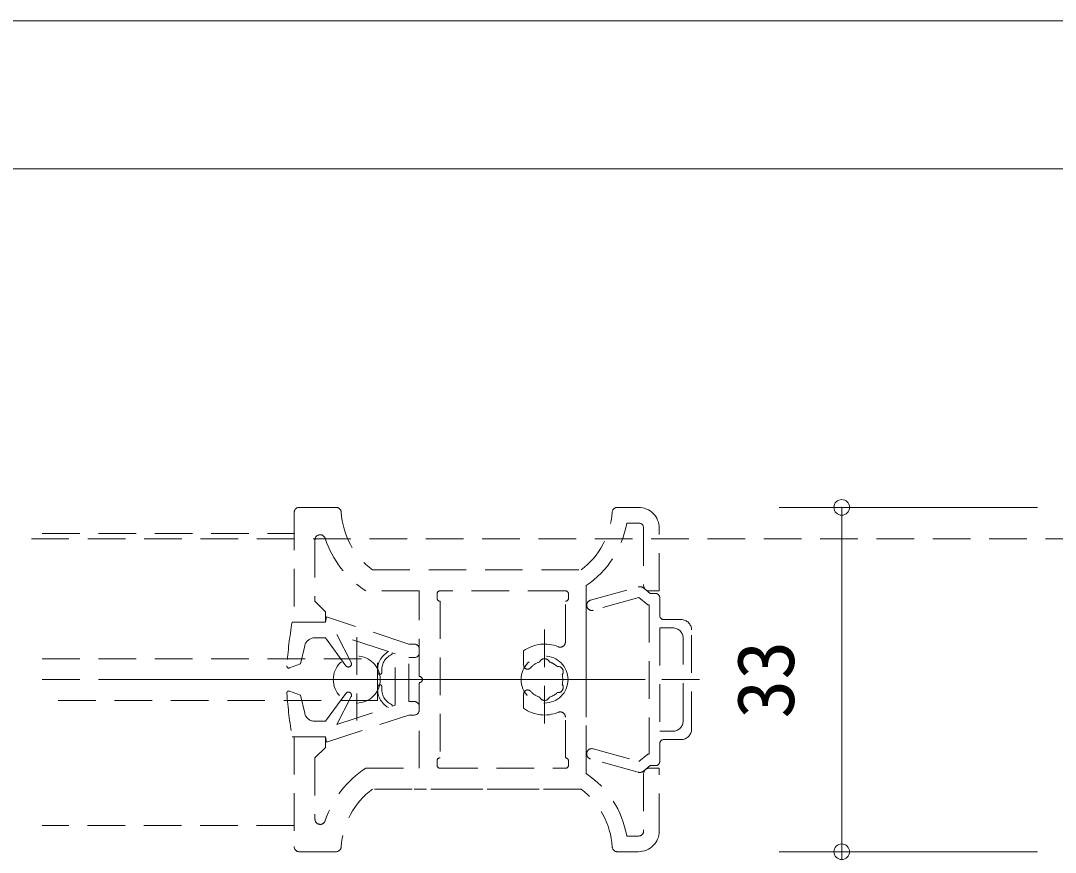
# Model space of a CAD drawing. Units: millimetres on the paper, enlarged 5 times, with parts at other scales. Extents: x -992 to 1008, y -685 to 700.
# Drawn here: x -672.2 to -506.9, y -184.1 to -51.2 of the extents above; entities that cross this region are included whole.
import ezdxf
from ezdxf.enums import TextEntityAlignment as Align

# ---------------------------------------------------------------- set-up
doc = ezdxf.new("R2010")
doc.units = ezdxf.units.MM
doc.header["$LTSCALE"] = 5
doc.header["$PDMODE"] = 32
doc.header["$PDSIZE"] = 2.5
doc.linetypes.add('DASHED1', pattern=[1.8, 1.2, -0.6])
for name, color, linetype, lineweight in [('1-0_H-SYM', 7, 'Continuous', 20), ('1-1_0', 7, 'Continuous', 20), ('2-0_18', 7, 'Continuous', 18)]:
    doc.layers.add(name, color=color, linetype=linetype, lineweight=lineweight)
doc.styles.add('ＭＳ ゴシック', font='')
doc.styles.get('ＭＳ ゴシック').set_extended_font_data('MS Gothic')

msp = doc.modelspace()

# ---------------------------------------------------------------- linework, layer by layer
at = {"layer": '1-0_H-SYM'}
msp.add_line((197.5, -51.25), (-967.5, -51.25), dxfattribs=at)
msp.add_line((197.5, -51.25), (-967.5, -51.25), dxfattribs=at)
at = {"layer": '1-1_0'}
msp.add_line((197.5, -51.25), (-967.5, -51.25), dxfattribs=at)
msp.add_line((197.5, -51.25), (-967.5, -51.25), dxfattribs=at)
at = {"layer": '2-0_18', "color": 4}
for q in [(-811.149, -74.895), (46.243, -74.895)]:
    msp.add_line((-633.564, -74.895), q, dxfattribs=at)
at = {"layer": '2-0_18', "linetype": 'DASHED1'}
for p, q in [((-628.479, -129.806), (-628.479, -147.306)), ((-621.787, -128.973), (-627.654, -128.973)), ((-573.479, -128.973), (-576.839, -128.973)), ((-575.356, -131.473), (-573.479, -131.473)), ((-668.724, -133.14), (-628.479, -133.14)), ((-572.646, -132.307), (-572.646, -141.473)), ((-570.146, -142.306), (-570.146, -132.307)), ((-625.146, -134.177), (-625.146, -143.973)), ((-615.979, -138.973), (-582.646, -138.973)), ((-581.813, -155.973), (-581.813, -141.445)), ((-581.138, -143.803), (-573.516, -141.677)), ((-572.608, -141.87), (-571.58, -142.723)), ((-605.646, -143.473), (-605.646, -142.806)), ((-585.146, -142.306), (-605.146, -142.306)), ((-584.646, -143.473), (-584.646, -142.806)), ((-581.813, -169.807), (-581.813, -143.089)), ((-581.813, -169.806), (-581.813, -143.14)), ((-571.813, -142.306), (-570.146, -142.306)), ((-571.58, -142.723), (-570.743, -142.723)), ((-570.08, -143.456), (-570.08, -143.723)), ((-570.08, -146.223), (-570.08, -143.723)), ((-623.479, -145.64), (-625.146, -143.973)), ((-605.146, -143.973), (-605.146, -168.973)), ((-585.146, -150.473), (-585.146, -143.973)), ((-571.747, -144.557), (-571.747, -168.39)), ((-623.479, -147.306), (-623.479, -145.64)), ((-623.313, -146.473), (-623.479, -147.306)), ((-610.146, -150.807), (-623.313, -146.473)), ((-569.414, -146.89), (-566.662, -146.89)), ((-628.813, -147.306), (-623.479, -147.306)), ((-588.479, -148.498), (-588.479, -164.195)), ((-570.08, -148.223), (-570.08, -164.723)), ((-567.996, -148.223), (-570.08, -148.223)), ((-564.996, -164.39), (-564.996, -148.557)), ((-623.479, -149.807), (-625.165, -149.807)), ((-620.216, -154.268), (-623.479, -149.807)), ((-621.646, -149.303), (-619.368, -153.745)), ((-613.428, -152.007), (-621.646, -149.303)), ((-618.479, -149.702), (-618.479, -163.036)), ((-566.329, -163.056), (-566.329, -149.89)), ((-626.786, -151.084), (-627.479, -153.973)), ((-609.313, -150.807), (-610.146, -150.807)), ((-591.813, -154.187), (-591.813, -151.891)), ((-668.724, -153.14), (-615.146, -153.14)), ((-615.146, -159.807), (-615.146, -153.14)), ((-612.813, -152.21), (-612.813, -152.341)), ((-612.313, -152.374), (-612.813, -152.21)), ((-610.146, -152.973), (-609.313, -152.973)), ((-610.146, -159.973), (-610.146, -152.988)), ((-627.479, -153.973), (-629.195, -154.619)), ((-668.724, -156.473), (-561.037, -156.473)), ((-654.055, -156.473), (-572.389, -156.473)), ((-608.479, -170.64), (-608.479, -156.973)), ((-577.844, -156.473), (-585.927, -156.473)), ((-581.813, -171.501), (-581.813, -156.973)), ((-615.146, -159.807), (-668.724, -159.807)), ((-623.479, -163.14), (-620.216, -158.678)), ((-609.313, -159.973), (-610.146, -159.973)), ((-591.813, -158.759), (-591.813, -161.056)), ((-625.165, -163.14), (-623.479, -163.14)), ((-610.146, -162.14), (-609.313, -162.14)), ((-585.146, -168.973), (-585.146, -162.473)), ((-567.996, -164.723), (-570.08, -164.723)), ((-628.479, -165.64), (-628.479, -183.14)), ((-570.08, -166.723), (-570.08, -167.89)), ((-569.414, -166.057), (-566.653, -166.057)), ((-580.69, -167.538), (-573.404, -169.57)), ((-573.404, -169.57), (-571.981, -168.39)), ((-571.981, -168.39), (-571.747, -168.39)), ((-570.08, -167.89), (-570.08, -169.551)), ((-625.146, -168.973), (-625.146, -178.769)), ((-605.646, -170.14), (-605.646, -169.473)), ((-584.646, -170.14), (-584.646, -169.473)), ((-573.516, -171.27), (-581.138, -169.143)), ((-617.018, -170.64), (-608.479, -170.64)), ((-605.146, -170.64), (-585.146, -170.64)), ((-572.646, -171.473), (-572.646, -180.64)), ((-571.58, -170.223), (-572.608, -171.076)), ((-570.146, -170.64), (-571.813, -170.64)), ((-570.744, -170.223), (-571.58, -170.223)), ((-570.146, -180.67), (-570.146, -170.64)), ((-582.646, -173.973), (-615.979, -173.973)), ((-589.313, -173.973), (-609.313, -173.973)), ((-628.479, -179.807), (-668.724, -179.807)), ((-573.479, -181.473), (-575.356, -181.473)), ((-627.646, -183.973), (-621.787, -183.973)), ((-576.839, -183.973), (-573.479, -183.973))]:
    msp.add_line(p, q, dxfattribs=at)
at = {"layer": '2-0_18', "color": 4, "lineweight": 9}
for p, q in [((-551.006, -128.973), (-509.76, -128.973)), ((-541.006, -128.973), (-541.006, -183.973)), ((-551.006, -183.973), (-509.76, -183.973)), ((-541.006, -183.973), (-541.006, -188.973))]:
    msp.add_line(p, q, dxfattribs=at)
at = {"layer": '2-0_18', "linetype": 'DASHED1', "lineweight": 20}
msp.add_line((-778.439, -133.973), (-191.816, -133.973), dxfattribs=at)
at = {"layer": '2-0_18', "linetype": 'DASHED1'}
for points in [[(-608.479, -155.973), (-608.479, -142.306), (-617.018, -142.306)], [(-571.747, -144.557), (-571.981, -144.557), (-573.404, -143.376), (-580.69, -145.409)], [(-612.813, -160.606), (-612.813, -160.737), (-612.313, -160.572), (-612.313, -152.374)], [(-629.195, -158.328), (-627.479, -158.973), (-626.786, -161.862)], [(-619.368, -159.202), (-621.646, -163.644), (-613.428, -160.939)], [(-623.479, -165.64), (-623.313, -166.473), (-610.146, -162.14)], [(-625.146, -168.973), (-623.479, -167.306), (-623.479, -165.64), (-628.813, -165.64)]]:
    msp.add_lwpolyline(points, dxfattribs=at)
for centre in [(-618.479, -156.473), (-588.479, -156.473)]:
    msp.add_circle(centre, 3.75, dxfattribs=at)
for centre, radius, start, end in [((-627.646, -129.806), 0.833, 90, 180), ((-621.787, -129.806), 0.833, 3.58333, 90), ((-608.479, -128.973), 12.5, 183.58333, 233.13012), ((-590.146, -128.973), 12.5, 306.86991, 356.41669), ((-576.839, -129.806), 0.833, 90, 176.41669), ((-573.479, -132.307), 3.333, 0, 90), ((-590.146, -128.973), 15, 303.749, 350.40595), ((-573.479, -132.307), 0.833, 0, 90), ((-624.313, -134.177), 0.833, 18.19489, 180), ((-608.479, -128.973), 15.833, 198.19489, 237.36312), ((-573.247, -142.64), 1, 50.32076, 105.58926), ((-571.813, -141.473), 0.833, 180, 270), ((-605.146, -142.806), 0.5, 90, 180), ((-605.146, -143.473), 0.5, 180, 270), ((-585.146, -142.806), 0.5, 0, 90), ((-585.146, -143.473), 0.5, 270, 0), ((-570.743, -143.393), 0.667, 354.52222, 96.25308), ((-580.914, -144.606), 0.833, 105.58926, 285.58927), ((-569.414, -146.223), 0.667, 180, 270), ((-566.662, -148.557), 1.667, 0, 90), ((-546.556, -160.66), 83.333, 170.77898, 175.60973), ((-567.996, -149.89), 1.667, 0, 90), ((-625.165, -151.473), 1.667, 90, 166.50427), ((-611.813, -154.923), 3.333, 118.99506, 187.34957), ((-609.313, -151.64), 0.833, 0, 90), ((-588.479, -156.473), 5.667, 67.38015, 126.03189), ((-585.979, -150.473), 0.833, 247.38015, 0), ((-611.813, -154.923), 2.667, 114.31575, 187.34957), ((-612.979, -152.341), 0.167, 294.31576, 0), ((-609.313, -152.14), 0.833, 270, 0), ((-588.479, -156.473), 2.917, 105.35889, 139.8159), ((-588.479, -153.973), 0.833, 22.02433, 157.97569), ((-588.479, -156.473), 2.917, 45.35889, 74.64113), ((-629.313, -154.307), 0.333, 175.60973, 290.6097), ((-619.813, -153.973), 0.5, 216.17925, 27.15099), ((-614.788, -155.306), 0.333, 187.34957, 7.34957), ((-591.186, -154.187), 0.626, 180, 319.81591), ((-586.314, -155.223), 0.833, 322.02433, 97.97569), ((-608.479, -156.473), 0.5, 270, 90), ((-588.479, -156.473), 2.917, 345.35889, 14.64113), ((-629.313, -158.64), 0.333, 69.39032, 184.39029), ((-619.813, -158.973), 0.5, 332.84903, 143.82077), ((-611.813, -158.024), 3.333, 172.65045, 241.00496), ((-614.788, -157.64), 0.333, 352.65046, 172.65045), ((-611.813, -158.024), 2.667, 172.65045, 245.68427), ((-591.186, -158.759), 0.626, 40.18412, 180), ((-588.479, -156.473), 2.917, 220.18412, 254.64113), ((-588.479, -156.473), 2.917, 285.35889, 314.64113), ((-586.314, -157.723), 0.833, 262.02433, 37.9757), ((-546.556, -152.286), 83.333, 184.39029, 189.22104), ((-609.313, -160.807), 0.833, 0, 90), ((-588.479, -158.973), 0.833, 202.02433, 337.9757), ((-625.165, -161.473), 1.667, 193.49575, 270), ((-612.979, -160.606), 0.167, 0, 65.68427), ((-609.313, -161.307), 0.833, 270, 0), ((-588.479, -156.473), 5.667, 233.96813, 292.61988), ((-585.979, -162.473), 0.833, 0, 112.61987), ((-567.996, -163.056), 1.667, 270, 0), ((-566.662, -164.39), 1.667, 270, 0), ((-569.414, -166.723), 0.667, 90, 180), ((-580.914, -168.341), 0.833, 74.41076, 254.41076), ((-605.146, -169.473), 0.5, 90, 180), ((-605.146, -170.14), 0.5, 180, 270), ((-585.146, -169.473), 0.5, 0, 90), ((-585.146, -170.14), 0.5, 270, 0), ((-570.744, -169.557), 0.667, 265.961, 0.53254), ((-608.479, -183.973), 15.833, 122.6369, 161.80513), ((-590.146, -183.973), 15, 9.59408, 56.25103), ((-573.247, -170.307), 1, 254.41076, 309.67927), ((-571.813, -171.473), 0.833, 90, 180), ((-608.479, -183.973), 12.5, 126.8699, 176.41669), ((-590.146, -183.973), 12.5, 3.58333, 53.13012), ((-624.313, -178.769), 0.833, 180, 341.80513), ((-573.479, -180.64), 3.333, 270, 0), ((-573.479, -180.64), 0.833, 270, 0), ((-627.646, -183.14), 0.833, 180, 270), ((-621.787, -183.14), 0.833, 270, 356.41669), ((-576.839, -183.14), 0.833, 183.58333, 270)]:
    msp.add_arc(centre, radius, start, end, dxfattribs=at)
at = {"layer": '2-0_18', "color": 4}
for p in [(-541.006, -128.973), (-541.006, -183.973)]:
    msp.add_point(p, dxfattribs=at)

# ---------------------------------------------------------------- texts
at = {"layer": '2-0_18', "style": 'ＭＳ ゴシック'}
msp.add_text('33', height=9.164, rotation=90, dxfattribs=at).set_placement((-545.867, -162.723), align=Align.BOTTOM_LEFT)

doc.saveas('drawing.dxf')
